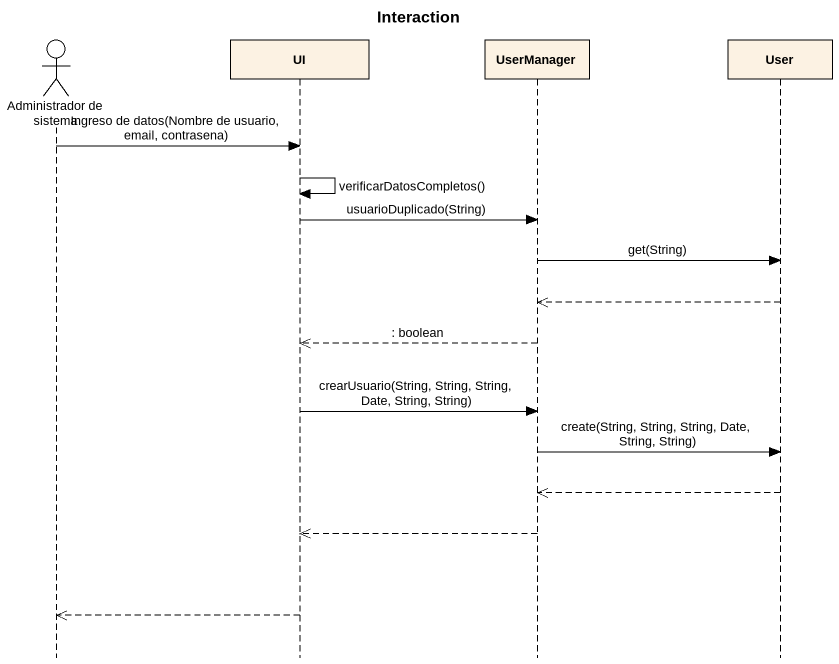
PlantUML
@startuml
title Interaction
hide footbox
actor "Administrador de sistema" as Administrador_de_sistema
participant UI
participant UserManager
participant User

Administrador_de_sistema -> UI : Ingreso de datos(Nombre de usuario, email, contrasena)
UI -> UI : verificarDatosCompletos()
UI -> UserManager : usuarioDuplicado(String)
UserManager -> User : get(String)
User -->> UserManager
UserManager -->> UI : : boolean
UI -> UserManager : crearUsuario(String, String, String, Date, String, String)
UserManager -> User : create(String, String, String, Date, String, String)
User -->> UserManager
UserManager -->> UI
UI -->> Administrador_de_sistema
@enduml
